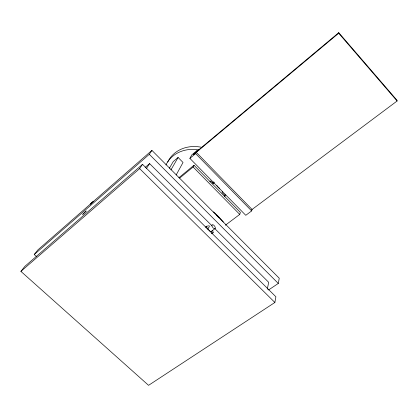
<?xml version="1.0" encoding="UTF-8"?>
<svg xmlns="http://www.w3.org/2000/svg" width="418" height="418" viewBox="0 0 418 418"><rect width="100%" height="100%" fill="white"/><g stroke="black" fill="none" stroke-linecap="round" stroke-linejoin="round"><path stroke-width="0.63" d="M338.752 32.667L193.863 153.881L193.414 154.723L338.7 33.241L338.752 32.667L396.98 100.242L397.1 101.004L251.751 209.705M274.877 302.475L275.901 296.79L142.528 164.337L24.871 266.355L20.9 271.381L148.562 385.333L274.877 302.475L139.643 168.621L142.528 164.337M268.544 289.977L278.299 283.446L279.24 278.221L151.922 150.396L37.881 249.896L34.219 254.531L36.632 256.72M267.274 289.261L268.685 282.307L214.68 228.479M251.641 210.933L252.064 209.47L196.282 152.33L195.614 153.594L189.882 158.385L245.779 215.312L251.641 210.933L195.614 153.594M225.323 225.245L239.754 214.397L240.381 212.417L193.999 165.241L178.899 177.718M224.456 196.22L224.811 195.274L222.036 192.447L222.47 191.329M214.303 182.222L213.603 183.868L210.797 181.01L209.841 181.778M210.4 181.924L210.797 181.01M179.656 178.105L193.1 167.007L193.999 165.241M196.721 151.488L197.374 150.24L191.695 154.994L189.882 158.385M176.145 175.006L183.032 162.477L178.089 157.466L173.266 161.541L169.332 168.292M170.931 169.922L178.089 157.466M146.425 168.47L149.597 163.61L211.91 225.715M34.219 254.531L149.289 154.31L151.922 150.396M20.9 271.381L139.643 168.621M145.156 167.44L149.597 163.61M212.391 183.021L213.817 181.882M205.316 227.251L206.649 226.232L209.099 225.788L209.909 226.593M211.383 231.373L215.077 228.583M211.853 233.74L213.19 232.732L212.631 230.261M211.367 233.103L213.19 232.732M149.289 154.31L278.299 283.446M193.1 167.007L239.754 214.397M338.7 33.241L397.1 101.004M206.649 226.232L207.333 229.341M90.575 203.812A88.062 71.123 24.5 0 1 93.428 201.314M213.546 211.869A88.062 71.123 24.5 0 1 223.379 222.031M90.257 204.24A88.167 71.17 24.5 0 1 93.115 201.742M216.639 215.38A88.167 71.17 24.5 0 1 218.896 217.663M225.699 194.866A33.419 29.103 25.5 0 1 224.727 196.502M165.941 164.974A33.419 29.103 25.5 0 1 199.041 149.947M167.707 162.027A33.111 28.915 25.5 0 1 201.769 147.324M219.706 188.403A4.065 1.766 51.7 0 1 216.911 185.561M211.56 231.112A2.383 1.144 53.1 0 1 208.869 229.984A2.383 1.144 53.1 0 1 209.099 227.486M86.113 211.059L82.764 214.366L86.113 211.059M211.963 225.892A2.393 1.134 53 0 0 214.805 228.714A2.393 1.134 53 0 0 214.058 225.49A2.393 1.134 53 0 0 211.963 225.892"/></g></svg>
